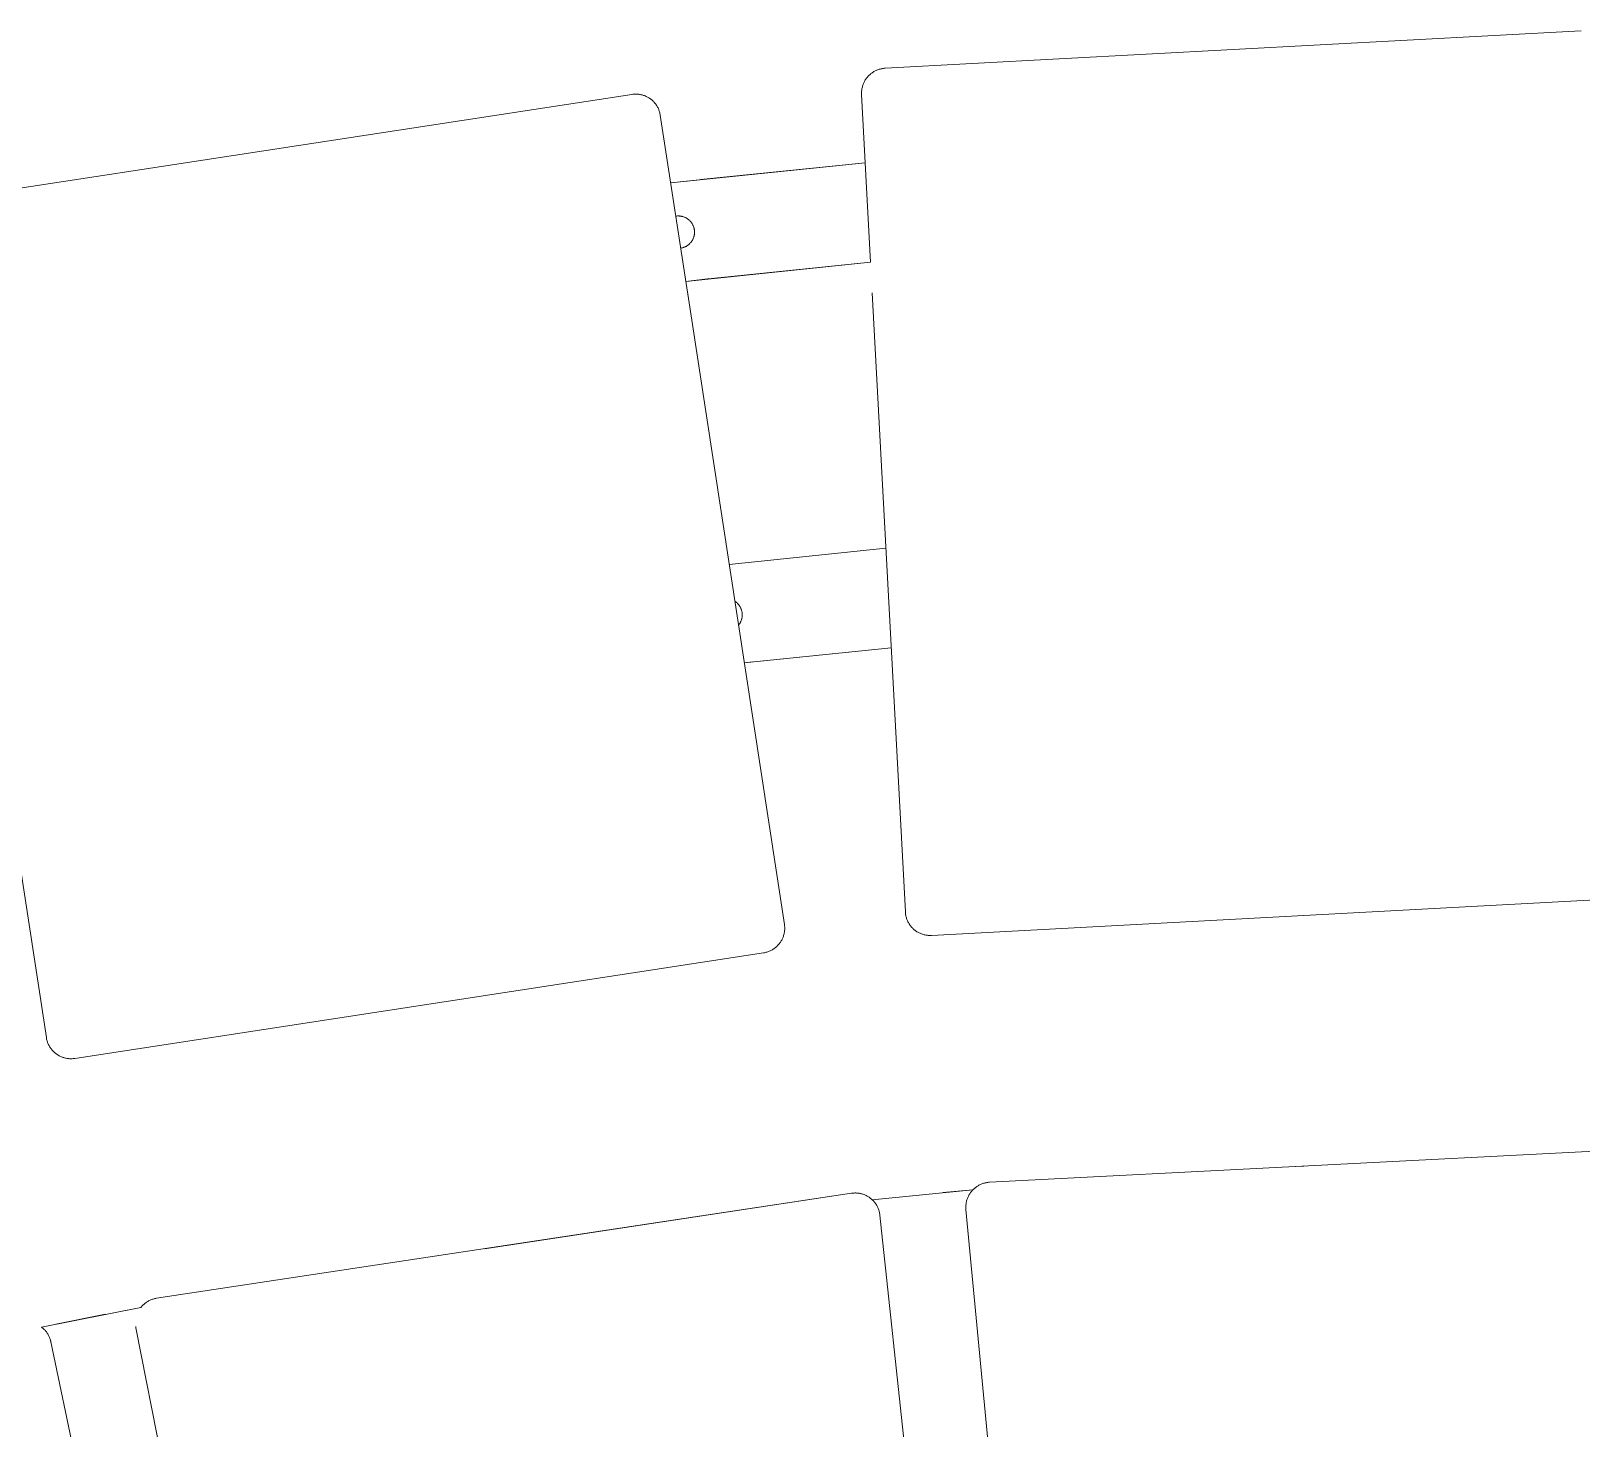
# Model space of a CAD drawing. Header units: millimetres. Extents: x -507 to 4570, y -12 to 3479.
# Drawn here: x 523.6 to 772.7, y 1608.2 to 1832.8 of the extents above; entities that cross this region are included whole.
import ezdxf

# ---------------------------------------------------------------- set-up
doc = ezdxf.new("R2010")
doc.units = ezdxf.units.MM
doc.layers.add('ZANO_R', color=7, linetype='Continuous', lineweight=0)

msp = doc.modelspace()

# ---------------------------------------------------------------- linework, layer by layer
at = {"layer": 'ZANO_R'}
for p, q in [((660.91, 1826.77), (772.75, 1832.76)), ((658.64, 1825.91), (658.75, 1825.99)), ((658.75, 1825.99), (658.86, 1826.07)), ((658.86, 1826.07), (658.98, 1826.15)), ((658.98, 1826.15), (659.09, 1826.22)), ((659.09, 1826.22), (659.21, 1826.29)), ((659.21, 1826.29), (659.33, 1826.35)), ((659.33, 1826.35), (659.46, 1826.41)), ((659.46, 1826.41), (659.58, 1826.46)), ((659.58, 1826.46), (659.71, 1826.51)), ((659.71, 1826.51), (659.84, 1826.56)), ((659.84, 1826.56), (659.97, 1826.6)), ((659.97, 1826.6), (660.1, 1826.64)), ((660.1, 1826.64), (660.23, 1826.67)), ((660.23, 1826.67), (660.37, 1826.7)), ((660.37, 1826.7), (660.5, 1826.72)), ((660.5, 1826.72), (660.63, 1826.74)), ((660.63, 1826.74), (660.77, 1826.76)), ((660.77, 1826.76), (660.91, 1826.77)), ((657.17, 1823.37), (657.19, 1823.51)), ((657.19, 1823.51), (657.22, 1823.64)), ((657.22, 1823.64), (657.25, 1823.78)), ((657.25, 1823.78), (657.29, 1823.91)), ((657.29, 1823.91), (657.33, 1824.04)), ((657.33, 1824.04), (657.37, 1824.17)), ((657.37, 1824.17), (657.42, 1824.29)), ((657.42, 1824.29), (657.48, 1824.42)), ((657.48, 1824.42), (657.53, 1824.54)), ((657.53, 1824.54), (657.6, 1824.66)), ((657.6, 1824.66), (657.66, 1824.78)), ((657.66, 1824.78), (657.73, 1824.9)), ((657.73, 1824.9), (657.81, 1825.01)), ((657.81, 1825.01), (657.89, 1825.13)), ((657.89, 1825.13), (657.97, 1825.23)), ((657.97, 1825.23), (658.06, 1825.34)), ((658.06, 1825.34), (658.15, 1825.44)), ((658.15, 1825.44), (658.24, 1825.54)), ((658.24, 1825.54), (658.33, 1825.64)), ((658.33, 1825.64), (658.43, 1825.73)), ((658.43, 1825.73), (658.54, 1825.82)), ((658.54, 1825.82), (658.64, 1825.91)), ((509.51, 1805.59), (620.22, 1822.57)), ((620.22, 1822.57), (620.35, 1822.58)), ((620.35, 1822.58), (620.49, 1822.6)), ((620.49, 1822.6), (620.62, 1822.61)), ((620.62, 1822.61), (620.76, 1822.61)), ((620.76, 1822.61), (620.9, 1822.61)), ((620.9, 1822.61), (621.03, 1822.61)), ((621.03, 1822.61), (621.17, 1822.6)), ((621.17, 1822.6), (621.31, 1822.58)), ((621.31, 1822.58), (621.44, 1822.56)), ((621.44, 1822.56), (621.58, 1822.54)), ((621.58, 1822.54), (621.71, 1822.51)), ((621.71, 1822.51), (621.84, 1822.48)), ((621.84, 1822.48), (621.97, 1822.44)), ((621.97, 1822.44), (622.1, 1822.4)), ((622.1, 1822.4), (622.23, 1822.36)), ((622.23, 1822.36), (622.36, 1822.31)), ((622.36, 1822.31), (622.49, 1822.25)), ((622.49, 1822.25), (622.61, 1822.19)), ((622.61, 1822.19), (622.73, 1822.13)), ((622.73, 1822.13), (622.85, 1822.06)), ((622.85, 1822.06), (622.96, 1821.99)), ((622.96, 1821.99), (623.08, 1821.92)), ((623.08, 1821.92), (623.19, 1821.84)), ((623.19, 1821.84), (623.3, 1821.75)), ((623.3, 1821.75), (623.41, 1821.67)), ((623.41, 1821.67), (623.51, 1821.58)), ((623.51, 1821.58), (623.61, 1821.48)), ((623.61, 1821.48), (623.7, 1821.39)), ((623.7, 1821.39), (623.8, 1821.29)), ((623.8, 1821.29), (623.89, 1821.18)), ((623.89, 1821.18), (623.97, 1821.08)), ((623.97, 1821.08), (624.06, 1820.97)), ((624.06, 1820.97), (624.13, 1820.86)), ((657.12, 1822.83), (657.13, 1822.97)), ((657.12, 1822.69), (657.12, 1822.83)), ((657.13, 1822.56), (657.12, 1822.69)), ((657.13, 1823.1), (657.15, 1823.24)), ((657.13, 1822.97), (657.13, 1823.1)), ((657.13, 1822.56), (658.57, 1795.57)), ((657.15, 1823.24), (657.17, 1823.37)), ((624.13, 1820.86), (624.21, 1820.74)), ((624.21, 1820.74), (624.28, 1820.63)), ((624.28, 1820.63), (624.35, 1820.51)), ((624.35, 1820.51), (624.41, 1820.39)), ((624.41, 1820.39), (624.47, 1820.26)), ((624.47, 1820.26), (624.52, 1820.14)), ((624.52, 1820.14), (624.57, 1820.01)), ((624.57, 1820.01), (624.62, 1819.88)), ((624.62, 1819.88), (624.66, 1819.75)), ((624.66, 1819.75), (624.69, 1819.62)), ((624.69, 1819.62), (624.73, 1819.49)), ((624.73, 1819.49), (624.75, 1819.35)), ((624.75, 1819.35), (624.78, 1819.22)), ((629.62, 1787.66), (624.78, 1819.22)), ((626.45, 1808.33), (657.72, 1811.56)), ((631.26, 1808.87), (657.72, 1811.56)), ((626.45, 1808.33), (631.02, 1808.84)), ((627.27, 1802.99), (627.35, 1803)), ((627.35, 1803), (627.44, 1803.01)), ((627.44, 1803.01), (627.53, 1803.02)), ((627.53, 1803.02), (627.62, 1803.02)), ((627.62, 1803.02), (627.71, 1803.02)), ((627.71, 1803.02), (627.8, 1803.02)), ((627.8, 1803.02), (627.89, 1803.01)), ((627.89, 1803.01), (627.98, 1803)), ((627.98, 1803), (628.07, 1802.99)), ((628.07, 1802.99), (628.16, 1802.97)), ((628.16, 1802.97), (628.25, 1802.96)), ((628.25, 1802.96), (628.34, 1802.94)), ((628.34, 1802.94), (628.42, 1802.91)), ((628.42, 1802.91), (628.51, 1802.88)), ((628.51, 1802.88), (628.59, 1802.85)), ((628.59, 1802.85), (628.68, 1802.82)), ((628.68, 1802.82), (628.76, 1802.78)), ((628.76, 1802.78), (628.84, 1802.75)), ((628.84, 1802.75), (628.92, 1802.7)), ((628.92, 1802.7), (629, 1802.66)), ((629, 1802.66), (629.08, 1802.61)), ((629.08, 1802.61), (629.15, 1802.56)), ((629.15, 1802.56), (629.22, 1802.51)), ((629.22, 1802.51), (629.29, 1802.46)), ((629.29, 1802.46), (629.36, 1802.4)), ((629.36, 1802.4), (629.43, 1802.34)), ((629.43, 1802.34), (629.5, 1802.28)), ((629.5, 1802.28), (629.56, 1802.21)), ((629.56, 1802.21), (629.62, 1802.15)), ((629.62, 1802.15), (629.68, 1802.08)), ((629.68, 1802.08), (629.74, 1802.01)), ((629.74, 1802.01), (629.79, 1801.94)), ((629.79, 1801.94), (629.84, 1801.86)), ((629.84, 1801.86), (629.89, 1801.79)), ((629.89, 1801.79), (629.93, 1801.71)), ((629.93, 1801.71), (629.98, 1801.63)), ((629.98, 1801.63), (630.02, 1801.55)), ((630.02, 1801.55), (630.06, 1801.47)), ((630.06, 1801.47), (630.09, 1801.39)), ((630.09, 1801.39), (630.12, 1801.3)), ((630.12, 1801.3), (630.15, 1801.22)), ((630.15, 1801.22), (630.18, 1801.13)), ((630.18, 1801.13), (630.2, 1801.04)), ((630.2, 1801.04), (630.22, 1800.96)), ((629.49, 1798.56), (629.42, 1798.49)), ((629.55, 1798.62), (629.49, 1798.56)), ((629.61, 1798.69), (629.55, 1798.62)), ((629.67, 1798.75), (629.61, 1798.69)), ((629.73, 1798.83), (629.67, 1798.75)), ((629.78, 1798.9), (629.73, 1798.83)), ((629.84, 1798.97), (629.78, 1798.9)), ((629.89, 1799.05), (629.84, 1798.97)), ((629.93, 1799.12), (629.89, 1799.05)), ((629.98, 1799.2), (629.93, 1799.12)), ((630.02, 1799.28), (629.98, 1799.2)), ((630.05, 1799.37), (630.02, 1799.28)), ((630.09, 1799.45), (630.05, 1799.37)), ((630.12, 1799.53), (630.09, 1799.45)), ((630.15, 1799.62), (630.12, 1799.53)), ((630.18, 1799.71), (630.15, 1799.62)), ((630.2, 1799.79), (630.18, 1799.71)), ((630.22, 1799.88), (630.2, 1799.79)), ((630.22, 1800.96), (630.24, 1800.87)), ((630.24, 1799.97), (630.22, 1799.88)), ((630.24, 1800.87), (630.25, 1800.78)), ((630.25, 1800.06), (630.24, 1799.97)), ((630.25, 1800.78), (630.26, 1800.69)), ((630.26, 1800.15), (630.25, 1800.06)), ((630.26, 1800.69), (630.27, 1800.6)), ((630.27, 1800.24), (630.26, 1800.15)), ((630.27, 1800.6), (630.28, 1800.51)), ((630.28, 1800.33), (630.27, 1800.24)), ((630.28, 1800.51), (630.28, 1800.42)), ((630.28, 1800.42), (630.28, 1800.33)), ((628.14, 1797.86), (628.05, 1797.85)), ((628.23, 1797.88), (628.14, 1797.86)), ((628.32, 1797.9), (628.23, 1797.88)), ((628.41, 1797.92), (628.32, 1797.9)), ((628.49, 1797.95), (628.41, 1797.92)), ((628.58, 1797.98), (628.49, 1797.95)), ((628.66, 1798.01), (628.58, 1797.98)), ((628.75, 1798.05), (628.66, 1798.01)), ((628.83, 1798.09), (628.75, 1798.05)), ((628.91, 1798.13), (628.83, 1798.09)), ((628.99, 1798.17), (628.91, 1798.13)), ((629.06, 1798.22), (628.99, 1798.17)), ((629.14, 1798.27), (629.06, 1798.22)), ((629.21, 1798.32), (629.14, 1798.27)), ((629.29, 1798.38), (629.21, 1798.32)), ((629.36, 1798.43), (629.29, 1798.38)), ((629.42, 1798.49), (629.36, 1798.43)), ((628.87, 1792.5), (658.57, 1795.57)), ((633.01, 1792.97), (658.57, 1795.57)), ((628.87, 1792.5), (632.78, 1792.94)), ((658.83, 1790.68), (664.17, 1691.13)), ((644.72, 1689.12), (629.62, 1787.66)), ((511, 1769.48), (526.11, 1670.93)), ((635.85, 1747), (661.04, 1749.6)), ((636.76, 1741.08), (636.83, 1741.03)), ((636.83, 1741.03), (636.91, 1740.98)), ((636.91, 1740.98), (636.98, 1740.92)), ((636.98, 1740.92), (637.04, 1740.87)), ((637.04, 1740.87), (637.11, 1740.81)), ((637.11, 1740.81), (637.18, 1740.74)), ((637.18, 1740.74), (637.24, 1740.68)), ((637.24, 1740.68), (637.3, 1740.61)), ((637.3, 1740.61), (637.36, 1740.55)), ((637.36, 1740.55), (637.41, 1740.48)), ((637.41, 1740.48), (637.47, 1740.4)), ((637.47, 1740.4), (637.52, 1740.33)), ((637.52, 1740.33), (637.57, 1740.25)), ((637.57, 1740.25), (637.61, 1740.18)), ((637.61, 1740.18), (637.65, 1740.1)), ((637.65, 1740.1), (637.69, 1740.02)), ((637.69, 1740.02), (637.73, 1739.94)), ((637.73, 1739.94), (637.77, 1739.85)), ((637.77, 1739.85), (637.8, 1739.77)), ((637.8, 1739.77), (637.83, 1739.69)), ((637.83, 1739.69), (637.85, 1739.6)), ((637.85, 1739.6), (637.88, 1739.51)), ((637.88, 1739.51), (637.9, 1739.43)), ((637.9, 1739.43), (637.91, 1739.34)), ((637.91, 1739.34), (637.93, 1739.25)), ((637.93, 1739.25), (637.94, 1739.16)), ((637.94, 1739.16), (637.95, 1739.07)), ((637.95, 1738.8), (637.94, 1738.71)), ((637.95, 1739.07), (637.95, 1738.98)), ((637.95, 1738.98), (637.95, 1738.89)), ((637.95, 1738.89), (637.95, 1738.8)), ((637.41, 1737.3), (637.35, 1737.23)), ((637.46, 1737.37), (637.41, 1737.3)), ((637.51, 1737.45), (637.46, 1737.37)), ((637.56, 1737.52), (637.51, 1737.45)), ((637.61, 1737.6), (637.56, 1737.52)), ((637.65, 1737.68), (637.61, 1737.6)), ((637.69, 1737.76), (637.65, 1737.68)), ((637.73, 1737.84), (637.69, 1737.76)), ((637.76, 1737.92), (637.73, 1737.84)), ((637.8, 1738.01), (637.76, 1737.92)), ((637.83, 1738.09), (637.8, 1738.01)), ((637.85, 1738.18), (637.83, 1738.09)), ((637.87, 1738.27), (637.85, 1738.18)), ((637.89, 1738.35), (637.87, 1738.27)), ((637.91, 1738.44), (637.89, 1738.35)), ((637.93, 1738.53), (637.91, 1738.44)), ((637.94, 1738.62), (637.93, 1738.53)), ((637.94, 1738.71), (637.94, 1738.62)), ((638.28, 1731.17), (661.89, 1733.61)), ((638.28, 1731.17), (639.59, 1731.32)), ((639.82, 1731.34), (661.89, 1733.61)), ((780.22, 1693.34), (668.38, 1687.35)), ((644.72, 1689.12), (644.74, 1688.98)), ((644.74, 1688.98), (644.76, 1688.85)), ((664.18, 1690.99), (664.17, 1691.13)), ((664.19, 1690.85), (664.18, 1690.99)), ((664.21, 1690.72), (664.19, 1690.85)), ((664.24, 1690.58), (664.21, 1690.72)), ((664.26, 1690.45), (664.24, 1690.58)), ((664.3, 1690.32), (664.26, 1690.45)), ((664.33, 1690.19), (664.3, 1690.32)), ((664.37, 1690.06), (664.33, 1690.19)), ((664.42, 1689.93), (664.37, 1690.06)), ((664.47, 1689.8), (664.42, 1689.93)), ((664.53, 1689.68), (664.47, 1689.8)), ((664.58, 1689.55), (664.53, 1689.68)), ((664.65, 1689.43), (664.58, 1689.55)), ((664.72, 1689.31), (664.65, 1689.43)), ((664.79, 1689.2), (664.72, 1689.31)), ((664.86, 1689.08), (664.79, 1689.2)), ((664.94, 1688.97), (664.86, 1689.08)), ((665.02, 1688.86), (664.94, 1688.97)), ((644.22, 1686.49), (644.15, 1686.37)), ((644.29, 1686.61), (644.22, 1686.49)), ((644.35, 1686.73), (644.29, 1686.61)), ((644.41, 1686.85), (644.35, 1686.73)), ((644.46, 1686.98), (644.41, 1686.85)), ((644.51, 1687.1), (644.46, 1686.98)), ((644.56, 1687.23), (644.51, 1687.1)), ((644.6, 1687.36), (644.56, 1687.23)), ((644.64, 1687.49), (644.6, 1687.36)), ((644.67, 1687.63), (644.64, 1687.49)), ((644.7, 1687.76), (644.67, 1687.63)), ((644.72, 1687.89), (644.7, 1687.76)), ((644.74, 1688.03), (644.72, 1687.89)), ((644.76, 1688.17), (644.74, 1688.03)), ((644.76, 1688.85), (644.77, 1688.71)), ((644.77, 1688.3), (644.76, 1688.17)), ((644.77, 1688.71), (644.77, 1688.58)), ((644.77, 1688.58), (644.77, 1688.44)), ((644.77, 1688.44), (644.77, 1688.3)), ((665.11, 1688.76), (665.02, 1688.86)), ((665.2, 1688.65), (665.11, 1688.76)), ((665.29, 1688.55), (665.2, 1688.65)), ((665.39, 1688.46), (665.29, 1688.55)), ((665.49, 1688.36), (665.39, 1688.46)), ((665.59, 1688.27), (665.49, 1688.36)), ((665.7, 1688.19), (665.59, 1688.27)), ((665.81, 1688.11), (665.7, 1688.19)), ((665.92, 1688.03), (665.81, 1688.11)), ((666.03, 1687.95), (665.92, 1688.03)), ((666.15, 1687.88), (666.03, 1687.95)), ((666.27, 1687.82), (666.15, 1687.88)), ((666.39, 1687.75), (666.27, 1687.82)), ((666.52, 1687.7), (666.39, 1687.75)), ((666.64, 1687.64), (666.52, 1687.7)), ((666.77, 1687.59), (666.64, 1687.64)), ((666.9, 1687.55), (666.77, 1687.59)), ((667.03, 1687.5), (666.9, 1687.55)), ((667.16, 1687.47), (667.03, 1687.5)), ((667.29, 1687.44), (667.16, 1687.47)), ((667.43, 1687.41), (667.29, 1687.44)), ((667.56, 1687.39), (667.43, 1687.41)), ((667.7, 1687.37), (667.56, 1687.39)), ((667.83, 1687.35), (667.7, 1687.37)), ((667.97, 1687.34), (667.83, 1687.35)), ((668.1, 1687.34), (667.97, 1687.34)), ((668.24, 1687.34), (668.1, 1687.34)), ((668.38, 1687.35), (668.24, 1687.34)), ((641.38, 1684.56), (530.67, 1667.59)), ((641.51, 1684.58), (641.38, 1684.56)), ((641.65, 1684.61), (641.51, 1684.58)), ((641.78, 1684.64), (641.65, 1684.61)), ((641.91, 1684.68), (641.78, 1684.64)), ((642.04, 1684.72), (641.91, 1684.68)), ((642.17, 1684.77), (642.04, 1684.72)), ((642.3, 1684.82), (642.17, 1684.77)), ((642.42, 1684.87), (642.3, 1684.82)), ((642.54, 1684.93), (642.42, 1684.87)), ((642.67, 1684.99), (642.54, 1684.93)), ((642.79, 1685.06), (642.67, 1684.99)), ((642.9, 1685.13), (642.79, 1685.06)), ((643.02, 1685.2), (642.9, 1685.13)), ((643.13, 1685.28), (643.02, 1685.2)), ((643.24, 1685.36), (643.13, 1685.28)), ((643.34, 1685.45), (643.24, 1685.36)), ((643.45, 1685.54), (643.34, 1685.45)), ((643.55, 1685.63), (643.45, 1685.54)), ((643.64, 1685.73), (643.55, 1685.63)), ((643.74, 1685.83), (643.64, 1685.73)), ((643.83, 1685.93), (643.74, 1685.83)), ((643.91, 1686.04), (643.83, 1685.93)), ((644, 1686.15), (643.91, 1686.04)), ((644.07, 1686.26), (644, 1686.15)), ((644.15, 1686.37), (644.07, 1686.26)), ((526.13, 1670.8), (526.11, 1670.93)), ((526.16, 1670.66), (526.13, 1670.8)), ((526.19, 1670.53), (526.16, 1670.66)), ((526.23, 1670.4), (526.19, 1670.53)), ((526.27, 1670.27), (526.23, 1670.4)), ((526.32, 1670.14), (526.27, 1670.27)), ((526.37, 1670.01), (526.32, 1670.14)), ((526.42, 1669.89), (526.37, 1670.01)), ((526.48, 1669.77), (526.42, 1669.89)), ((526.54, 1669.64), (526.48, 1669.77)), ((526.61, 1669.52), (526.54, 1669.64)), ((526.68, 1669.41), (526.61, 1669.52)), ((526.75, 1669.29), (526.68, 1669.41)), ((526.83, 1669.18), (526.75, 1669.29)), ((526.92, 1669.07), (526.83, 1669.18)), ((527, 1668.97), (526.92, 1669.07)), ((527.09, 1668.86), (527, 1668.97)), ((527.18, 1668.76), (527.09, 1668.86)), ((527.28, 1668.67), (527.18, 1668.76)), ((527.38, 1668.57), (527.28, 1668.67)), ((527.48, 1668.48), (527.38, 1668.57)), ((527.59, 1668.4), (527.48, 1668.48)), ((527.7, 1668.31), (527.59, 1668.4)), ((527.81, 1668.24), (527.7, 1668.31)), ((527.92, 1668.16), (527.81, 1668.24)), ((528.04, 1668.09), (527.92, 1668.16)), ((528.16, 1668.02), (528.04, 1668.09)), ((528.28, 1667.96), (528.16, 1668.02)), ((528.4, 1667.9), (528.28, 1667.96)), ((528.53, 1667.85), (528.4, 1667.9)), ((528.66, 1667.8), (528.53, 1667.85)), ((528.78, 1667.75), (528.66, 1667.8)), ((528.91, 1667.71), (528.78, 1667.75)), ((529.05, 1667.67), (528.91, 1667.71)), ((529.18, 1667.64), (529.05, 1667.67)), ((529.31, 1667.61), (529.18, 1667.64)), ((529.45, 1667.59), (529.31, 1667.61)), ((529.58, 1667.57), (529.45, 1667.59)), ((529.72, 1667.55), (529.58, 1667.57)), ((529.85, 1667.54), (529.72, 1667.55)), ((529.99, 1667.54), (529.85, 1667.54)), ((530.13, 1667.54), (529.99, 1667.54)), ((530.26, 1667.54), (530.13, 1667.54)), ((530.4, 1667.55), (530.26, 1667.54)), ((530.54, 1667.57), (530.4, 1667.55)), ((530.67, 1667.59), (530.54, 1667.57)), ((790.47, 1653.48), (677.68, 1647.67)), ((728.18, 1650.27), (726.87, 1650.2)), ((675.2, 1646.64), (675.1, 1646.55)), ((675.31, 1646.73), (675.2, 1646.64)), ((675.41, 1646.82), (675.31, 1646.73)), ((675.52, 1646.9), (675.41, 1646.82)), ((675.63, 1646.98), (675.52, 1646.9)), ((675.75, 1647.05), (675.63, 1646.98)), ((675.86, 1647.12), (675.75, 1647.05)), ((675.98, 1647.19), (675.86, 1647.12)), ((676.1, 1647.25), (675.98, 1647.19)), ((676.23, 1647.31), (676.1, 1647.25)), ((676.35, 1647.37), (676.23, 1647.31)), ((676.48, 1647.42), (676.35, 1647.37)), ((676.61, 1647.46), (676.48, 1647.42)), ((676.74, 1647.5), (676.61, 1647.46)), ((676.87, 1647.54), (676.74, 1647.5)), ((677, 1647.57), (676.87, 1647.54)), ((677.14, 1647.6), (677, 1647.57)), ((677.27, 1647.63), (677.14, 1647.6)), ((677.41, 1647.64), (677.27, 1647.63)), ((677.54, 1647.66), (677.41, 1647.64)), ((677.68, 1647.67), (677.54, 1647.66)), ((655.5, 1645.9), (543.83, 1629.02)), ((655.5, 1645.9), (596.54, 1636.99)), ((655.64, 1645.92), (655.5, 1645.9)), ((655.77, 1645.93), (655.64, 1645.92)), ((655.91, 1645.94), (655.77, 1645.93)), ((656.04, 1645.95), (655.91, 1645.94)), ((656.18, 1645.95), (656.04, 1645.95)), ((656.32, 1645.94), (656.18, 1645.95)), ((656.45, 1645.93), (656.32, 1645.94)), ((656.59, 1645.92), (656.45, 1645.93)), ((656.72, 1645.9), (656.59, 1645.92)), ((656.86, 1645.88), (656.72, 1645.9)), ((656.99, 1645.85), (656.86, 1645.88)), ((657.13, 1645.81), (656.99, 1645.85)), ((657.26, 1645.78), (657.13, 1645.81)), ((657.39, 1645.74), (657.26, 1645.78)), ((657.52, 1645.69), (657.39, 1645.74)), ((657.64, 1645.64), (657.52, 1645.69)), ((657.77, 1645.58), (657.64, 1645.64)), ((657.89, 1645.52), (657.77, 1645.58)), ((658.01, 1645.46), (657.89, 1645.52)), ((658.13, 1645.39), (658.01, 1645.46)), ((658.25, 1645.32), (658.13, 1645.39)), ((658.36, 1645.25), (658.25, 1645.32)), ((658.47, 1645.17), (658.36, 1645.25)), ((658.58, 1645.08), (658.47, 1645.17)), ((658.69, 1645), (658.58, 1645.08)), ((658.79, 1644.91), (658.69, 1645)), ((658.89, 1644.81), (658.79, 1644.91)), ((658.83, 1644.87), (675, 1646.45)), ((675, 1646.45), (658.83, 1644.87)), ((658.98, 1644.72), (658.89, 1644.81)), ((659.08, 1644.62), (658.98, 1644.72)), ((659.17, 1644.51), (659.08, 1644.62)), ((659.25, 1644.41), (659.17, 1644.51)), ((659.33, 1644.3), (659.25, 1644.41)), ((659.41, 1644.19), (659.33, 1644.3)), ((659.49, 1644.07), (659.41, 1644.19)), ((670.17, 1646), (675, 1646.45)), ((673.91, 1644.15), (673.9, 1644.01)), ((673.93, 1644.28), (673.91, 1644.15)), ((673.95, 1644.42), (673.93, 1644.28)), ((673.98, 1644.55), (673.95, 1644.42)), ((674.01, 1644.68), (673.98, 1644.55)), ((674.05, 1644.82), (674.01, 1644.68)), ((674.09, 1644.95), (674.05, 1644.82)), ((674.14, 1645.07), (674.09, 1644.95)), ((674.19, 1645.2), (674.14, 1645.07)), ((674.24, 1645.33), (674.19, 1645.2)), ((674.3, 1645.45), (674.24, 1645.33)), ((674.36, 1645.57), (674.3, 1645.45)), ((674.43, 1645.69), (674.36, 1645.57)), ((674.5, 1645.81), (674.43, 1645.69)), ((674.58, 1645.92), (674.5, 1645.81)), ((674.65, 1646.03), (674.58, 1645.92)), ((674.74, 1646.14), (674.65, 1646.03)), ((674.82, 1646.25), (674.74, 1646.14)), ((674.91, 1646.35), (674.82, 1646.25)), ((675.01, 1646.45), (674.91, 1646.35)), ((675.1, 1646.55), (675.01, 1646.45)), ((659.56, 1643.96), (659.49, 1644.07)), ((659.62, 1643.84), (659.56, 1643.96)), ((659.69, 1643.71), (659.62, 1643.84)), ((659.75, 1643.59), (659.69, 1643.71)), ((659.8, 1643.47), (659.75, 1643.59)), ((659.85, 1643.34), (659.8, 1643.47)), ((659.89, 1643.21), (659.85, 1643.34)), ((659.94, 1643.08), (659.89, 1643.21)), ((659.97, 1642.95), (659.94, 1643.08)), ((660, 1642.81), (659.97, 1642.95)), ((660.03, 1642.68), (660, 1642.81)), ((660.05, 1642.55), (660.03, 1642.68)), ((660.07, 1642.46), (660.05, 1642.55)), ((660.08, 1642.37), (660.07, 1642.46)), ((707.09, 1202.46), (660.08, 1642.37)), ((673.89, 1643.88), (673.88, 1643.74)), ((673.88, 1643.74), (673.88, 1643.6)), ((673.88, 1643.6), (673.89, 1643.47)), ((673.9, 1644.01), (673.89, 1643.88)), ((673.89, 1643.38), (673.89, 1643.47)), ((673.9, 1643.29), (673.89, 1643.38)), ((673.9, 1643.29), (715.92, 1202.87)), ((525.35, 1624.38), (541.29, 1627.54)), ((541.29, 1627.54), (525.35, 1624.38)), ((537.23, 1626.75), (541.29, 1627.54)), ((541.38, 1627.65), (541.29, 1627.54)), ((541.47, 1627.75), (541.38, 1627.65)), ((541.56, 1627.85), (541.47, 1627.75)), ((541.66, 1627.94), (541.56, 1627.85)), ((541.76, 1628.04), (541.66, 1627.94)), ((541.86, 1628.13), (541.76, 1628.04)), ((541.97, 1628.21), (541.86, 1628.13)), ((542.08, 1628.3), (541.97, 1628.21)), ((542.19, 1628.37), (542.08, 1628.3)), ((542.3, 1628.45), (542.19, 1628.37)), ((542.42, 1628.52), (542.3, 1628.45)), ((542.54, 1628.59), (542.42, 1628.52)), ((542.66, 1628.65), (542.54, 1628.59)), ((542.79, 1628.71), (542.66, 1628.65)), ((542.91, 1628.76), (542.79, 1628.71)), ((543.04, 1628.81), (542.91, 1628.76)), ((543.17, 1628.86), (543.04, 1628.81)), ((543.3, 1628.9), (543.17, 1628.86)), ((543.43, 1628.93), (543.3, 1628.9)), ((543.56, 1628.96), (543.43, 1628.93)), ((543.7, 1628.99), (543.56, 1628.96)), ((543.83, 1629.02), (543.7, 1628.99)), ((525.46, 1624.29), (525.35, 1624.38)), ((525.56, 1624.21), (525.46, 1624.29)), ((525.66, 1624.12), (525.56, 1624.21)), ((527.62, 1624.84), (535.62, 1626.44)), ((540.49, 1624.38), (540.48, 1624.46)), ((540.51, 1624.29), (540.49, 1624.38)), ((540.51, 1624.29), (625.68, 1190.15)), ((525.75, 1624.02), (525.66, 1624.12)), ((525.85, 1623.93), (525.75, 1624.02)), ((525.94, 1623.83), (525.85, 1623.93)), ((526.02, 1623.73), (525.94, 1623.83)), ((526.11, 1623.62), (526.02, 1623.73)), ((526.18, 1623.51), (526.11, 1623.62)), ((526.26, 1623.4), (526.18, 1623.51)), ((526.33, 1623.29), (526.26, 1623.4)), ((526.4, 1623.17), (526.33, 1623.29)), ((526.46, 1623.06), (526.4, 1623.17)), ((526.52, 1622.94), (526.46, 1623.06)), ((526.58, 1622.82), (526.52, 1622.94)), ((526.63, 1622.69), (526.58, 1622.82)), ((526.68, 1622.57), (526.63, 1622.69)), ((526.72, 1622.44), (526.68, 1622.57)), ((526.76, 1622.31), (526.72, 1622.44)), ((526.8, 1622.18), (526.76, 1622.31)), ((526.82, 1622.1), (526.8, 1622.18)), ((526.84, 1622.01), (526.82, 1622.1)), ((616.93, 1188.86), (526.84, 1622.01))]:
    msp.add_line(p, q, dxfattribs=at)

doc.saveas('drawing.dxf')
